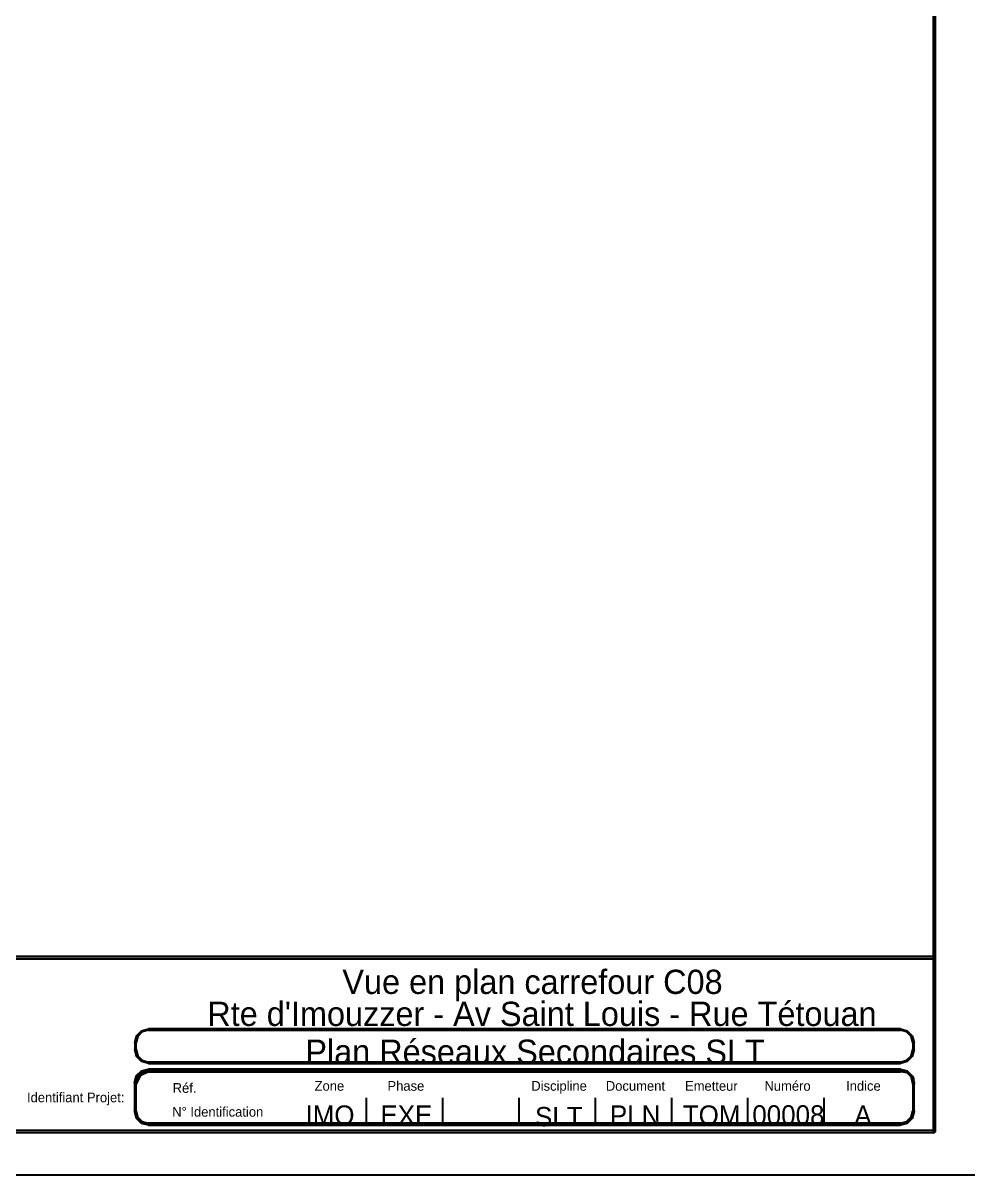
# Model space of a CAD drawing. Header units: millimetres. Extents: x 0 to 420, y 0 to 297.
# Drawn here: x 310.3 to 420, y 0 to 132.8 of the extents above; entities that cross this region are included whole.
import ezdxf

# ---------------------------------------------------------------- set-up
doc = ezdxf.new("R2010")
doc.units = ezdxf.units.MM
doc.layers.add('SUPPORTS_MASSIFS', color=7, linetype='Continuous', true_color=0x999999)
doc.layers.add('TEXTE_TRAITS', color=7, linetype='Continuous', true_color=0x000000)

msp = doc.modelspace()

# ---------------------------------------------------------------- linework, layer by layer
at = {"layer": 'SUPPORTS_MASSIFS'}
for points in [[(323.48, 11.35), (323.35, 11.43), (323.93, 12), (324.01, 11.87)], [(324.01, 11.87), (323.93, 12), (324.72, 12.21), (324.72, 12.06)], [(324.72, 12.21), (324.72, 12.06), (411.41, 12.06), (411.41, 12.21)], [(411.41, 12.06), (411.41, 12.21), (412.2, 12), (412.13, 11.87)], [(412.13, 11.87), (412.2, 12), (412.78, 11.43), (412.65, 11.35)], [(323.29, 10.64), (323.14, 10.64), (323.35, 11.43), (323.48, 11.35)], [(323.14, 7.41), (323.29, 7.41), (323.29, 10.64), (323.14, 10.64)], [(412.65, 11.35), (412.78, 11.43), (412.99, 10.64), (412.84, 10.64)], [(412.99, 10.64), (412.84, 10.64), (412.84, 7.41), (412.99, 7.41)], [(323.48, 6.7), (323.35, 6.62), (323.14, 7.41), (323.29, 7.41)], [(324.01, 6.17), (323.93, 6.04), (323.35, 6.62), (323.48, 6.7)], [(412.65, 6.7), (412.78, 6.62), (412.2, 6.04), (412.13, 6.17)], [(412.84, 7.41), (412.99, 7.41), (412.78, 6.62), (412.65, 6.7)], [(324.72, 5.98), (324.72, 5.83), (323.93, 6.04), (324.01, 6.17)], [(411.41, 5.83), (411.41, 5.98), (324.72, 5.98), (324.72, 5.83)], [(412.13, 6.17), (412.2, 6.04), (411.41, 5.83), (411.41, 5.98)]]:
    msp.add_lwpolyline(points, close=True, dxfattribs=at)
at = {"layer": 'TEXTE_TRAITS'}
for p, q in [((415.32, 25.19), (415.32, 292.22)), ((119.29, 25.19), (415.32, 25.19)), ((349.89, 5.91), (349.89, 8.91)), ((358.68, 5.91), (358.68, 8.91)), ((367.47, 5.91), (367.47, 8.91)), ((376.26, 5.91), (376.26, 8.91)), ((385.05, 5.91), (385.05, 8.91)), ((393.83, 5.91), (393.83, 8.91)), ((402.62, 5.91), (402.62, 8.91)), ((0, 0), (420, 0)), ((413.19, 0), (420, 0)), ((413.24, 0), (420, 0))]:
    msp.add_line(p, q, dxfattribs=at)
for points in [[(415.19, 5), (415.44, 5), (415.44, 292.35), (415.19, 292.1)], [(5, 25.17), (5, 24.92), (415.32, 24.92), (415.32, 25.17)], [(323.32, 15.26), (323.17, 15.26), (323.38, 16.05), (323.51, 15.97)], [(323.51, 15.97), (323.38, 16.05), (323.96, 16.62), (324.04, 16.49)], [(324.04, 16.49), (323.96, 16.62), (324.75, 16.83), (324.75, 16.68)], [(324.75, 16.83), (324.75, 16.68), (411.41, 16.68), (411.41, 16.83)], [(411.41, 16.68), (411.41, 16.83), (412.2, 16.62), (412.13, 16.49)], [(412.13, 16.49), (412.2, 16.62), (412.78, 16.05), (412.65, 15.97)], [(412.65, 15.97), (412.78, 16.05), (412.99, 15.26), (412.84, 15.26)], [(323.17, 14.45), (323.32, 14.45), (323.32, 15.26), (323.17, 15.26)], [(412.99, 15.26), (412.84, 15.26), (412.84, 14.45), (412.99, 14.45)], [(323.51, 13.74), (323.38, 13.66), (323.17, 14.45), (323.32, 14.45)], [(324.04, 13.22), (323.96, 13.09), (323.38, 13.66), (323.51, 13.74)], [(412.65, 13.74), (412.78, 13.66), (412.2, 13.09), (412.13, 13.22)], [(412.84, 14.45), (412.99, 14.45), (412.78, 13.66), (412.65, 13.74)], [(323.79, 11.43), (323.68, 11.53), (324.74, 12.04), (324.76, 11.89)], [(324.75, 13.02), (324.75, 12.87), (323.96, 13.09), (324.04, 13.22)], [(324.74, 12.04), (324.76, 11.89), (411.43, 11.89), (411.4, 12.04)], [(411.41, 12.87), (411.41, 13.02), (324.75, 13.02), (324.75, 12.87)], [(411.43, 11.89), (411.4, 12.04), (412.26, 11.92), (412.19, 11.79)], [(412.13, 13.22), (412.2, 13.09), (411.41, 12.87), (411.41, 13.02)], [(323.32, 10.46), (323.17, 10.48), (323.68, 11.53), (323.79, 11.43)], [(412.19, 11.79), (412.26, 11.92), (412.87, 11.31), (412.74, 11.24)], [(412.74, 11.24), (412.87, 11.31), (412.99, 10.45), (412.84, 10.48)], [(323.17, 7.3), (323.32, 7.3), (323.32, 10.46), (323.17, 10.48)], [(412.99, 10.45), (412.84, 10.48), (412.84, 7.3), (412.99, 7.3)], [(323.51, 6.59), (323.38, 6.52), (323.17, 7.3), (323.32, 7.3)], [(412.84, 7.3), (412.99, 7.3), (412.78, 6.52), (412.65, 6.59)], [(324.04, 6.07), (323.96, 5.94), (323.38, 6.52), (323.51, 6.59)], [(324.75, 5.88), (324.75, 5.73), (323.96, 5.94), (324.04, 6.07)], [(411.41, 5.73), (411.41, 5.88), (324.75, 5.88), (324.75, 5.73)], [(412.13, 6.07), (412.2, 5.94), (411.41, 5.73), (411.41, 5.88)], [(412.65, 6.59), (412.78, 6.52), (412.2, 5.94), (412.13, 6.07)], [(5.13, 5.13), (4.88, 4.88), (415.32, 4.88), (415.32, 5.13)], [(415.32, 5.05), (415.37, 5.05), (415.37, 5), (415.32, 5)]]:
    msp.add_lwpolyline(points, close=True, dxfattribs=at)

# ---------------------------------------------------------------- texts
at = {"layer": 'TEXTE_TRAITS', "true_color": 0x000000}
for s, height, p in [('Vue en plan carrefour C08', 2.7936, (347.1, 20.87)), ("Rte d'Imouzzer - Av Saint Louis - Rue Tétouan", 2.7939, (331.53, 17.18)), ('Plan Réseaux Secondaires SLT', 2.7936, (342.83, 12.81)), ('IMO', 2.236, (342.85, 5.78)), ('EXE', 2.237, (351.48, 5.78)), ('PLN', 2.237, (377.93, 5.78)), ('TOM', 2.237, (386.33, 5.78)), ('00008', 2.237, (394.34, 5.8)), ('A', 2.24, (406.09, 5.78)), ('SLT', 2.237, (369.3, 5.6))]:
    msp.add_text(s, height=height, dxfattribs=at).set_placement(p)
at = {"layer": 'TEXTE_TRAITS', "true_color": 0x545454}
for s, height, p in [('Réf.', 1.119, (327.54, 9.47)), ('Zone', 1.118, (343.9, 9.71)), ('Phase', 1.118, (352.3, 9.71)), ('Discipline', 1.119, (368.87, 9.71)), ('Document', 1.119, (377.46, 9.71)), ('Emetteur', 1.118, (386.59, 9.71)), ('Numéro', 1.119, (395.74, 9.71)), ('Indice', 1.118, (405.15, 9.71)), ('Identifiant Projet:', 1.1194, (310.75, 8.38)), ('N° Identification', 1.1186, (327.49, 6.72))]:
    msp.add_text(s, height=height, dxfattribs=at).set_placement(p)

doc.saveas('drawing.dxf')
